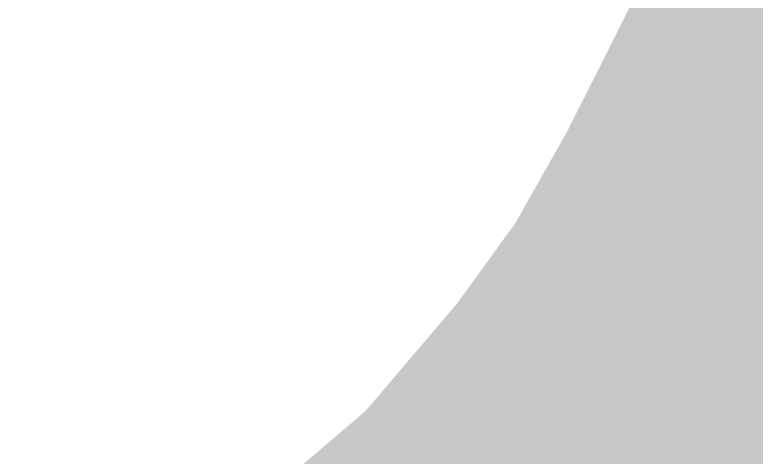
# Model space of a CAD drawing. Header units: inches. Extents: x 288635 to 693176, y 676945 to 1601077.
# Drawn here: x 524715 to 528491, y 1227963 to 1230214 of the extents above; entities that cross this region are included whole.
import ezdxf

# ---------------------------------------------------------------- set-up
doc = ezdxf.new("R2010")
doc.units = ezdxf.units.IN
doc.header["$MEASUREMENT"] = 0

msp = doc.modelspace()

# ---------------------------------------------------------------- hatches: boundary and pattern name
for points in [[(531111.2847, 1231507.4438), (531088.499, 1231385.0938), (531264.2362, 1231390.3659), (531300.1661, 1231252.8019), (531781.7087, 1230930.0096), (532083.3343, 1230834.7594), (532353.2099, 1230660.134), (532549.0019, 1230660.134), (532982.9195, 1230644.259), (533300.4201, 1230591.3422), (533681.4209, 1230363.8001), (534025.3799, 1229829.3407), (534438.5926, 1228964.9187), (534485.7558, 1228866.2554), (534697.4229, 1228241.8375), (534755.6313, 1227770.8782), (534724.1379, 1227382.46), (534708.0062, 1227183.5021), (534458.9853, 1226432.1381), (534295.2554, 1225955.8329), (534184.7964, 1225635.7852), (534184.7951, 1225635.7814), (534184.7934, 1225635.7765), (534184.7916, 1225635.7713), (534184.7904, 1225635.7678), (534088.88, 1225357.8734), (533969.9739, 1225031.573), (533861.3379, 1224733.4555), (533792.3661, 1224615.2182), (533527.9622, 1224161.9544), (533408.2597, 1223998.7237), (533295.1284, 1223844.4537), (533167.6336, 1223699.5835), (533055.9446, 1223572.6732), (532827.3441, 1223359.3128), (532668.6896, 1223215.438), (532284.8975, 1222867.3987), (532245.1983, 1222831.3977), (532045.3156, 1222650.1354), (531696.0649, 1222438.4683), (530727.077, 1222088.1419), (530320.2288, 1221941.0506), (530022.7937, 1221895.0555), (529682.8506, 1221842.487), (529293.6434, 1221782.3003), (528584.5587, 1221761.1336), (528185.5085, 1221783.9365), (527869.7906, 1221772.8385), (527536.8066, 1221761.1336), (527314.0925, 1221854.5272), (527176.0086, 1221912.4317), (527310.9855, 1222202.8367), (527351.9782, 1222294.8425), (527751.631, 1222161.255), (527889.2146, 1222129.5049), (528307.2572, 1223082.0068), (529021.6336, 1223251.3405), (530069.3857, 1223473.5909), (530979.5542, 1223881.0501), (531688.6389, 1224404.9261), (531878.3545, 1224628.657), (532253.0805, 1225132.7655), (532593.3041, 1225660.112), (532923.5047, 1226422.1135), (533121.6251, 1227311.1153), (533126.7051, 1228128.9969), (532923.5047, 1228809.7183), (532517.1039, 1229307.5592), (532075.143, 1229693.64), (531521.4219, 1230023.8407), (530866.1006, 1230171.161), (530180.2992, 1230110.2009), (529484.3378, 1229886.6804), (529154.1372, 1229647.9199), (528950.9368, 1229205.959), (528896.7336, 1229111.8165), (528712.2054, 1228820.9159), (528712.1959, 1228820.9055), (528177.8359, 1228240.2625), (526776.6924, 1226742.1541), (526624.2921, 1226559.2738), (526466.8118, 1226381.4734), (526091.7831, 1226165.2447), (525604.1021, 1226139.8446), (525151.9812, 1225992.5243), (524684.6202, 1225601.3635), (524443.7431, 1225444.7299), (523749.4854, 1225086.1549), (523320.9616, 1224864.8279), (522920.1352, 1224657.8063), (522576.416, 1224824.122), (522154.7752, 1224905.4021), (521771.6578, 1225373.6097), (521791.9778, 1225429.4898), (522045.9783, 1225536.1701), (522650.4995, 1225759.6905), (522979.347, 1225877.3075), (523346.4609, 1226008.611), (524088.1424, 1226404.8518), (524545.3433, 1226735.0525), (524929.4187, 1226993.7155), (525043.1843, 1227070.3331), (525432.8661, 1227342.5766), (525784.8658, 1227588.4942), (526131.5824, 1227883.5722), (526501.1472, 1228198.0954), (526890.6044, 1228655.2843), (526968.5081, 1228746.7365), (527241.4767, 1229123.2449), (527263.1487, 1229153.1373), (527479.5966, 1229535.1041), (527522.2293, 1229610.3382), (527730.5097, 1230021.819), (527756.9454, 1230074.6903), (527756.9472, 1230074.6939), (527756.949, 1230074.6975), (527756.9508, 1230074.7011), (527756.9526, 1230074.7047), (527756.9544, 1230074.7083), (527756.9562, 1230074.7119), (527756.958, 1230074.7155), (527756.9598, 1230074.7191), (527756.9616, 1230074.7227), (527756.9634, 1230074.7263), (528126.7505, 1230814.3006), (528121.6705, 1231124.1812), (528451.8711, 1231566.1421), (528606.2219, 1231692.848), (528792.2318, 1231845.5427), (529303.5844, 1232134.4646), (529366.2963, 1232169.6445), (530062.2577, 1232215.3646), (530718.742, 1232194.9769), (531352.5803, 1232129.0044), (531454.1805, 1232027.4042), (531357.6603, 1231768.3237), (531144.2999, 1231600.6833), (531111.2847, 1231507.4438)], [(528307.2572, 1223082.0068), (527889.2146, 1222129.5049), (527751.631, 1222161.255), (527351.9782, 1222294.8425), (527409.9222, 1222424.8946), (527564.1442, 1222798.1592), (527715.9633, 1223306.5766), (527792.7022, 1223628.6989), (527869.7866, 1224031.6404), (527863.4257, 1224130.6886), (527849.3499, 1224349.869), (527823.5996, 1224629.3873), (527727.5463, 1225027.3224), (527585.306, 1225357.523), (527397.3457, 1225616.6036), (527133.1851, 1225814.724), (526757.2644, 1225997.6043), (526091.7831, 1226165.2447), (526466.8118, 1226381.4734), (526624.2921, 1226559.2738), (526776.6924, 1226742.1541), (528177.8359, 1228240.2625), (528712.1959, 1228820.9055), (528712.2054, 1228820.9159), (528896.7336, 1229111.8165), (528950.9368, 1229205.959), (529154.1372, 1229647.9199), (529484.3378, 1229886.6804), (530180.2992, 1230110.2009), (530866.1006, 1230171.161), (531521.4219, 1230023.8407), (532075.143, 1229693.64), (532517.1039, 1229307.5592), (532923.5047, 1228809.7183), (533126.7051, 1228128.9969), (533121.6251, 1227311.1153), (532923.5047, 1226422.1135), (532593.3041, 1225660.112), (532253.0805, 1225132.7655), (531878.3545, 1224628.657), (531688.6389, 1224404.9261), (530979.5542, 1223881.0501), (530069.3857, 1223473.5909), (529021.6336, 1223251.3405), (528307.2572, 1223082.0068)]]:
    msp.add_hatch(color=256).paths.add_polyline_path(points, flags=0)

doc.saveas('drawing.dxf')
